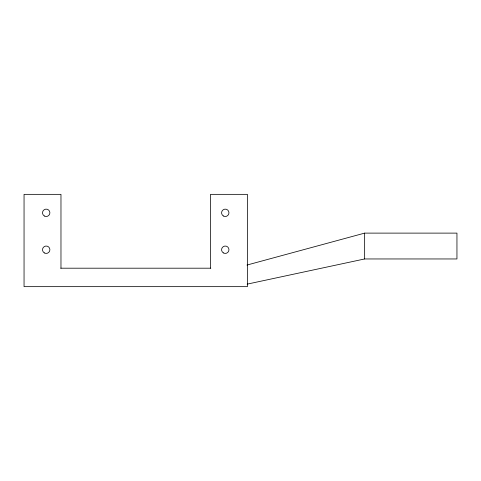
<?xml version="1.0" encoding="UTF-8"?>
<svg xmlns="http://www.w3.org/2000/svg" width="481" height="481" viewBox="0 0 481 481"><rect width="100%" height="100%" fill="white"/><g stroke="black" fill="none" stroke-linecap="round" stroke-linejoin="round"><path stroke-width="0.72" d="M246.975 265.055L364.646 233.117L456.95 233.117L456.95 258.958L364.646 258.958L247.174 284.133M60.666 268.194L210.81 268.194M364.646 233.117L364.646 258.958M210.504 268.194L210.504 194.348L247.42 194.348L247.42 286.652L24.05 286.652L24.05 194.348L60.973 194.348L60.973 268.194M223.424 252.928A3.692 3.692 0 0 0 228.962 249.729A3.692 3.692 0 0 0 223.424 246.531A3.692 3.692 0 0 0 223.424 252.928M223.424 216.005A3.692 3.692 0 0 0 228.962 212.806A3.692 3.692 0 0 0 223.424 209.614A3.692 3.692 0 0 0 223.424 216.005M44.354 252.928A3.692 3.692 0 0 0 49.898 249.729A3.692 3.692 0 0 0 44.354 246.531A3.692 3.692 0 0 0 44.354 252.928M44.354 216.005A3.692 3.692 0 0 0 49.898 212.806A3.692 3.692 0 0 0 44.354 209.614A3.692 3.692 0 0 0 44.354 216.005"/></g></svg>
